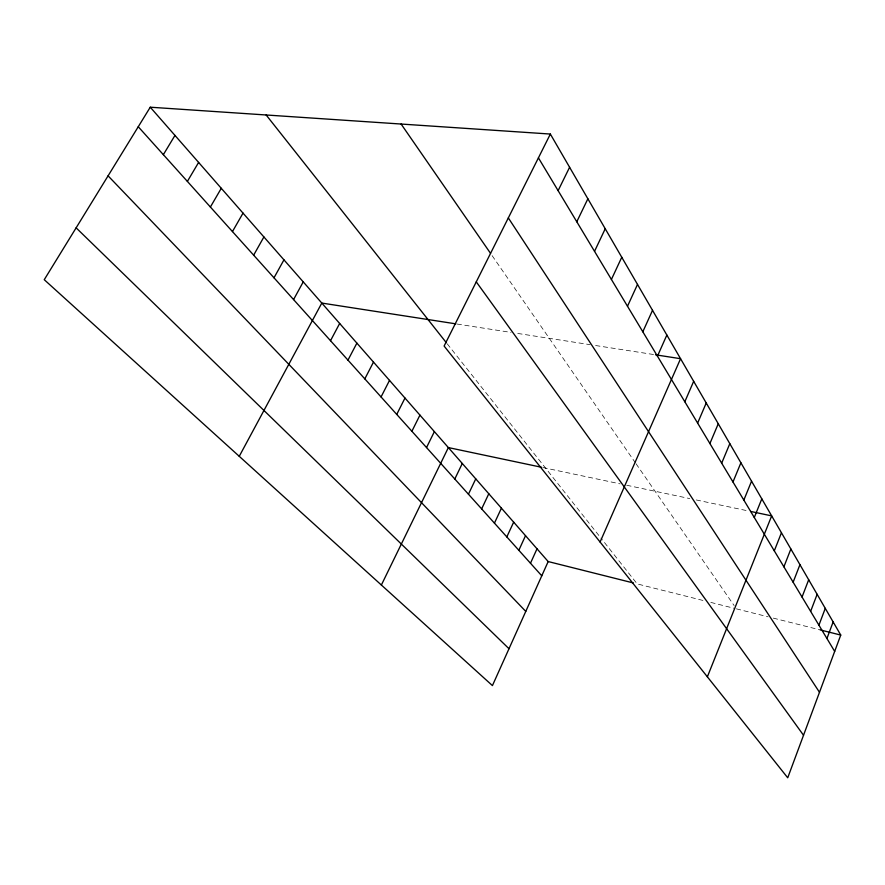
<?xml version="1.0" encoding="UTF-8"?>
<svg xmlns="http://www.w3.org/2000/svg" width="885" height="885" viewBox="0 0 885 885"><rect width="100%" height="100%" fill="white"/><g stroke="black" fill="none" stroke-linecap="round" stroke-linejoin="round"><path stroke-width="0.66" stroke-dasharray="4.42 3.32" d="M457.125 324.054L511.076 332.417M517.747 333.446L590.229 344.685M595.616 345.526L654.269 354.62M542.936 467.557L620.131 483.863M626.724 485.257L689.736 498.576M696.285 499.959L748.035 510.888M702.922 600.439L637.211 583.923L603.227 540.967M710.832 602.419L733.82 608.205M736.375 608.847L768.136 616.823M773.302 618.117L820.251 629.921M447.235 343.834L602.419 539.961M492.126 255.654L635.297 462.678M636.049 463.762L734.13 605.583"/><path stroke-width="1.33" d="M550.348 134.055L840.75 635.065L787.727 777.793L444.104 346.046L550.348 134.055L150.262 107.207L44.25 279.704L492.425 685.598L548.18 561.555L150.262 107.207M826.933 638.516L833.139 621.945M818.924 625.175L825.274 608.371M810.638 611.358L817.132 594.311M802.042 597.043L808.691 579.752M793.137 582.208L799.94 564.663M783.9 566.809L790.869 549.01M774.298 550.835L781.444 532.759M707.369 676.837L771.665 515.878L750.668 511.441M754.285 517.482L761.808 498.863M743.842 500.091L751.553 481.186M732.979 481.993L740.9 462.8M721.684 463.165L729.815 443.673M709.903 443.54L718.266 423.749M697.634 423.096L706.23 402.985M684.824 401.757L693.674 381.313M600.085 542.04L680.565 358.702L655.586 354.819M657.455 356.168L666.859 335.061M642.82 331.786L652.522 310.325M530.48 563.236L537.018 548.811M518.831 550.282L525.524 535.679M627.498 306.243L637.51 284.417M506.828 536.918L513.665 522.139M611.413 279.461L621.768 257.258M494.438 523.135L501.43 508.167M481.65 508.897L488.797 493.753M594.532 251.34L605.24 228.75M468.442 494.206L475.765 478.862M576.788 221.77L587.872 198.793M454.801 479.017L462.291 463.474M381.369 585.029L448.363 447.578L541.609 467.28M426.526 447.556L434.38 431.615M558.114 190.651L569.608 167.265M411.89 431.26L419.933 415.12M396.734 414.401L404.987 398.051M381.059 396.956L389.522 380.384M364.808 378.88L373.492 362.087M347.971 360.14L356.887 343.126M330.514 340.703L339.663 323.467M239.249 456.317L321.797 303.068L455.808 323.844M293.566 299.584L303.245 281.873M273.996 277.813L283.952 259.858M253.652 255.157L263.907 236.959M232.456 231.582L243.032 213.119M210.387 207.024L221.283 188.295M187.377 181.403L198.616 162.42M163.349 154.676L174.964 135.416M548.18 561.555L633.394 582.961M820.251 629.921L840.75 635.065M76.132 227.843L508.997 648.727M108.081 175.85L525.778 611.402M138.259 126.743L541.775 575.814M266.153 114.984L446.394 342.772M476.274 281.861L803.525 735.258M401.104 124.033L490.567 253.387M508.322 217.909L819.488 692.291M538.423 157.851L834.677 651.415"/></g></svg>
